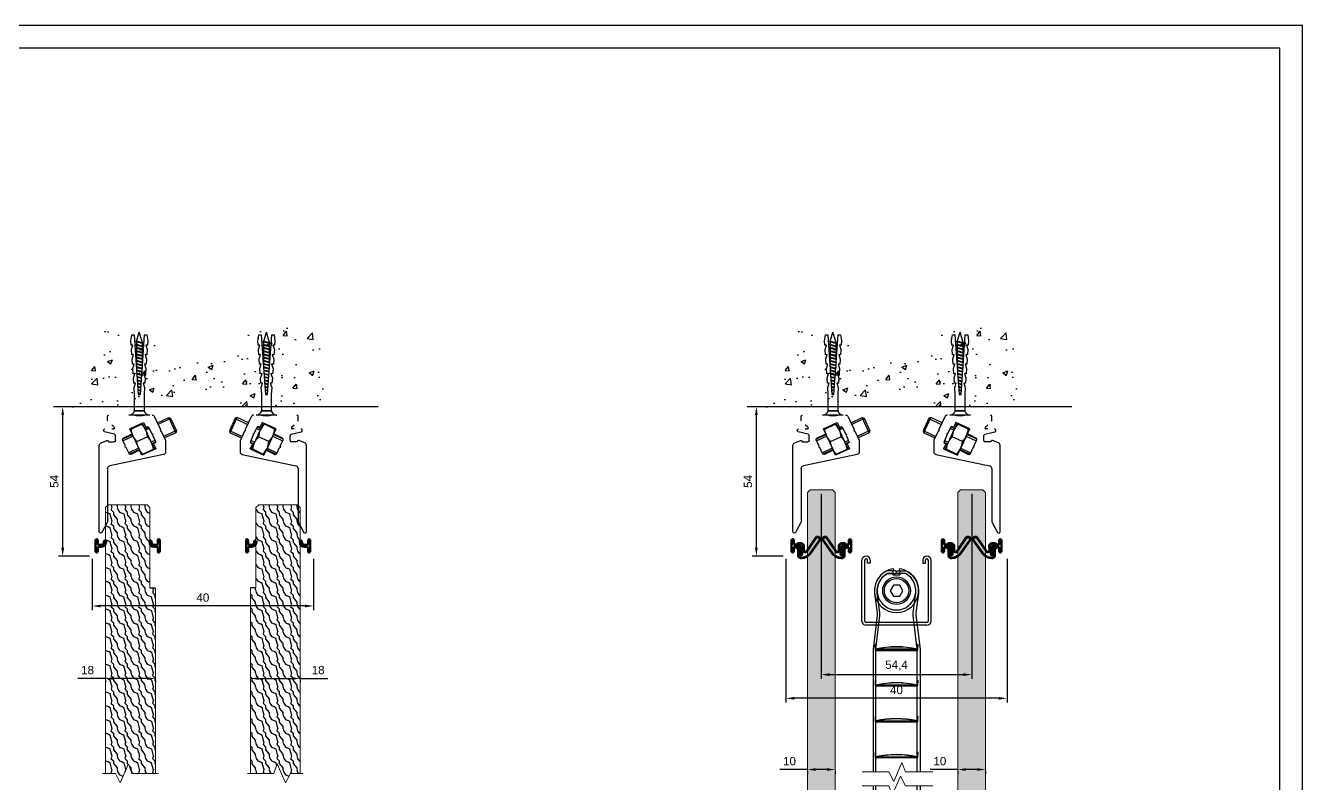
# Model space of a CAD drawing. Header units: millimetres. Extents: x 2270 to 3115, y 1295 to 1889.
# Drawn here: x 2652.9 to 3114.9, y 1615.2 to 1889.4 of the extents above; entities that cross this region are included whole.
import ezdxf

# ---------------------------------------------------------------- set-up
doc = ezdxf.new("R2010")
doc.units = ezdxf.units.MM
for name, color, linetype in [('48800_-_L2315', 7, 'Continuous'), ('48800_-_L3000', 7, 'Continuous'), ('ACCIAIO', 1, 'Continuous'), ('ALLUMINIO', 7, 'Continuous'), ('Blocchi', 7, 'Continuous'), ('FERMAVETRO', 7, 'Continuous'), ('LAMIERA', 3, 'Continuous'), ('PARTENZA_VERTICA', 7, 'Continuous'), ('PLASTICA', 1, 'Continuous'), ('quote', 3, 'Continuous'), ('TESTIQUOTE', 134, 'Continuous'), ('VETRO', 4, 'Continuous')]:
    doc.layers.add(name, color=color, linetype=linetype)
doc.layers.add('GLASS & JOINTS', color=250, linetype='Continuous', lineweight=13)
doc.layers.add('NOTES', color=7, linetype='Continuous', lineweight=15)
doc.layers.add('GLASS HATCH', color=7, linetype='Continuous', true_color=0xb8ffed, transparency=0.5)
doc.styles.get("Standard").update_dxf_attribs({"font": 'arial.ttf'})
doc.dimstyles.new('ISO-25$0', dxfattribs={"dimtxt": 3, "dimasz": 3, "dimexe": 1.5, "dimexo": 1.5, "dimgap": 1.5, "dimtad": 1, "dimtxsty": 'Standard', "dimcen": 2.5, "dimadec": 0, "dimazin": 0, "dimtfac": 1, "dimtmove": 0, "dimatfit": 3, "dimfxl": 1, "dimarcsym": 0})
pattern_1 = [(333.4349, (242.8803, 1097.9692), (-4.9999958, 5.0000065), [0.67082, -10.50952]), (284.5742, (243.48028, 1097.66922), (-34.9999644584, 135.0000110433), [2.58312, -255.72871]), (252.4744, (244.13028, 1100.16922), (-25.000041342, -79.999984564), [0.996245, -98.62805]), (315, (243.8303, 1099.2192), (5.0000015, -2e-15), [1.27279, -5.798275]), (270, (244.7303, 1098.319), (5, -5), [0.95, -4.05]), (309.0939, (244.73028, 1097.36922), (45.000040157, -54.99996955), [2.061555, -101.01609]), (270, (246.0303, 1095.769), (5, -5), [0.6, -4.4]), (287.5256, (246.03028, 1100.16922), (-25.000041342, 79.999984564), [0.996245, -98.62805]), (303.6901, (246.3303, 1099.2192), (-5.0000067, 9.9999978), [1.081665, -16.94609]), (339.7751, (246.93028, 1098.31922), (54.999986322, -20.000041678), [1.012425, -100.22986])]

# ---------------------------------------------------------------- blocks, each defined once
blk = doc.blocks.new('*D10')
at = {"layer": 'Defpoints', "color": 0, "transparency": 16777216}
for p in [(2681.91, 1653.93), (2699.91, 1653.93), (2699.91, 1653.15)]:
    blk.add_point(p, dxfattribs=at)
at = {"layer": 'quote', "color": 0, "lineweight": -2, "transparency": 16777216}
for p, q in [((2681.91, 1653.15), (2671.89, 1653.15)), ((2681.91, 1652.43), (2681.91, 1651.65)), ((2696.91, 1653.15), (2684.91, 1653.15)), ((2699.91, 1652.43), (2699.91, 1651.65))]:
    blk.add_line(p, q, dxfattribs=at)
at = {"layer": 'quote', "color": 0, "transparency": 16777216}
for points in [[(2684.91, 1653.65), (2684.91, 1652.65), (2681.91, 1653.15)], [(2696.91, 1653.65), (2696.91, 1652.65), (2699.91, 1653.15)]]:
    blk.add_solid(points, dxfattribs=at)
at = {"layer": 'quote', "color": 0, "transparency": 16777216, "insert": (2675.4, 1656.18), "char_height": 3, "attachment_point": 5}
blk.add_mtext('18', dxfattribs=at)
blk = doc.blocks.new('A$C2B203F06')
at = {"color": 3, "linetype": 'Continuous'}
for p, q in [((-0.247, 4.217), (-0.247, 1.096)), ((0.041, 3.882), (-0.153, 4.241)), ((0.053, 1.933), (0.053, 3.835)), ((2.074, 1.422), (0.132, 1.835)), ((0.828, 1.393), (0.725, 1.171)), ((1.201, 1.247), (0.845, 1.413)), ((1.212, 1.27), (0.895, 1.418)), ((1.296, 1.451), (1.212, 1.27)), ((1.326, 1.409), (1.286, 1.428)), ((1.795, 1.219), (1.296, 1.451)), ((1.326, 1.409), (1.699, 1.236)), ((-0.184, 1.003), (0.023, 0.92)), ((0.091, 0.967), (0.291, 0.967)), ((0.699, 1.117), (0.596, 0.895)), ((0.974, 0.759), (0.617, 0.925)), ((0.725, 1.171), (0.685, 1.157)), ((0.685, 1.157), (0.699, 1.117)), ((1.175, 1.192), (0.819, 1.358)), ((0.969, 0.749), (1.18, 1.202)), ((1.115, 0.956), (1.487, 0.783)), ((1.18, 1.202), (1.212, 1.27)), ((1.422, 0.537), (1.633, 0.99)), ((1.758, 0.92), (1.629, 0.98)), ((1.633, 0.99), (1.739, 1.217)), ((1.784, 0.975), (1.655, 1.036)), ((1.676, 0.728), (1.78, 0.95)), ((1.739, 1.217), (1.699, 1.236)), ((1.71, 1.037), (1.795, 1.219)), ((1.756, 1.016), (1.71, 1.037)), ((1.775, 1), (1.731, 1)), ((1.791, 1.221), (1.791, 1.21)), ((2.153, 0.944), (2.153, 1.325)), ((0.303, 0.692), (-0.055, 0.607)), ((0.2, 0.5), (0.265, 0.5)), ((0.341, 0.917), (0.341, 0.741)), ((0.591, 0.87), (0.948, 0.703)), ((0.62, 0.829), (0.937, 0.681)), ((0.937, 0.681), (0.853, 0.499)), ((0.853, 0.499), (1.351, 0.267)), ((0.863, 0.522), (0.904, 0.503)), ((0.904, 0.503), (1.276, 0.33)), ((0.937, 0.681), (0.969, 0.749)), ((1.316, 0.311), (1.422, 0.537)), ((1.401, 0.492), (1.531, 0.431)), ((1.557, 0.487), (1.427, 0.548)), ((1.547, 0.451), (1.651, 0.673)), ((1.651, 0.673), (1.691, 0.688)), ((1.691, 0.688), (1.676, 0.728)), ((1.75, 0.058), (1.968, 0.525)), ((1.954, 0.565), (1.994, 0.58)), ((1.968, 0.525), (1.954, 0.565)), ((1.994, 0.58), (2.144, 0.902)), ((2.535, 0.558), (2.082, 0.769)), ((2.516, 0.634), (2.108, 0.824)), ((2.516, 0.634), (2.262, 0.091)), ((2.328, 0.115), (2.54, 0.568)), ((2.54, 0.568), (2.516, 0.634)), ((0.05, 0.179), (0.05, 0.05)), ((0.29, 0.44), (0.2, 0.35)), ((1.15, 0), (1.25, 0)), ((1.276, 0.33), (1.316, 0.311)), ((1.351, 0.267), (1.436, 0.448)), ((1.436, 0.448), (1.481, 0.427)), ((1.854, 0.281), (2.262, 0.091)), ((2.333, 0.125), (1.88, 0.336)), ((2.262, 0.091), (2.328, 0.115))]:
    blk.add_line(p, q, dxfattribs=at)
for centre, radius, start, end in [((-0.197, 4.217), 0.05, 28.3855, 180), ((0.153, 1.933), 0.1, 180, 258), ((0.874, 1.372), 0.05, 65, 155), ((1.876, 0.868), 0.771, 135.3966, 154.3472), ((2.053, 1.325), 0.1, 0, 78), ((-0.147, 1.096), 0.1, 180, 248.1986), ((0.041, 0.967), 0.05, 248.1986, 0), ((0.291, 0.917), 0.05, 0, 90), ((1.674, 0.408), 0.783, 135.5403, 154.2035), ((1.898, 0.88), 0.787, 155.8445, 174.4117), ((0.938, 1.324), 0.771, 315.3966, 334.3472), ((0.915, 1.313), 0.787, 335.8445, 354.4117), ((1.735, 0.971), 0.05, 335, 65), ((2.053, 0.944), 0.1, 335, 0), ((-0.043, 0.554), 0.0544, 103.3348, 270), ((0.265, 0.465), 0.0354, 315, 90), ((0.291, 0.741), 0.05, 283.3348, 0), ((0.641, 0.874), 0.05, 155, 245), ((1.683, 0.428), 0.783, 155.7893, 174.4669), ((0.718, 0.878), 0.783, 315.5331, 334.2107), ((0.708, 0.858), 0.783, 335.7965, 354.4597), ((0.1, 0.179), 0.05, 135, 180), ((0.1, 0.05), 0.05, 180, 270), ((1.502, 0.472), 0.05, 245, 335), ((1.66, 0.1), 0.1, 270, 335)]:
    blk.add_arc(centre, radius, start, end, dxfattribs=at)
blk.add_open_spline([(1.72, 1.057), (1.699, 1.051), (1.679, 1.046), (1.658, 1.042)], degree=3, dxfattribs=at)
at = {"layer": 'FERMAVETRO', "color": 3, "linetype": 'Continuous'}
blk.add_arc((-0.047, 3.835), 0.1, 0, 28.3855, dxfattribs=at)
blk = doc.blocks.new('48800')
at = {"layer": '48800_-_L3000', "linetype": 'Continuous', "lineweight": 5}
h = blk.add_hatch(dxfattribs=at)
h.set_pattern_fill('LINE', color=3, scale=2, angle=45, style=0)
h.set_pattern_definition([(45, (-6239.775, -3270.2284), (-4.490128, 4.490128), [])])
edge = h.paths.add_edge_path()
edge.add_arc((9.4, 2.41), 0.897, 334.1295, 494.3643)
edge.add_line((8.77, 3.05), (5.44, -1.86))
edge.add_arc((4.92, -1.52), 0.632, 270, 326.6991, ccw=False)
edge.add_arc((5, -1.51), 0.64, 180.3129, 262.8679, ccw=False)
edge.add_line((4.36, -1.52), (4.39, -0.03))
edge.add_arc((3.39, -0.03), 1, 0, 90)
edge.add_line((3.39, 0.97), (2.4, 0.97))
edge.add_arc((2.4, 0.71), 0.253, 90, 120)
edge.add_line((2.27, 0.93), (1.59, 0.54))
edge.add_arc((1.47, 0.76), 0.253, 270, 300, ccw=False)
edge.add_line((1.47, 0.51), (1.01, 0.51))
edge.add_line((1.01, 0.51), (1.01, 0.41))
edge.add_line((1.01, 0.41), (1.47, 0.41))
edge.add_arc((1.47, 0.76), 0.353, 270, 300)
edge.add_line((1.64, 0.45), (2.32, 0.85))
edge.add_arc((2.4, 0.71), 0.153, 90, 120, ccw=False)
edge.add_line((2.4, 0.87), (3.39, 0.87))
edge.add_arc((3.39, -0.03), 0.9, 0.0699, 90, ccw=False)
edge.add_line((4.29, -0.03), (4.26, -1.51))
edge.add_arc((5, -1.51), 0.74, 180.2005, 263.35)
edge.add_arc((4.92, -1.52), 0.732, 269.5118, 326.6433)
edge.add_line((5.53, -1.92), (8.85, 2.99))
edge.add_arc((9.4, 2.41), 0.797, -25.2784, 133.6585, ccw=False)
edge.add_line((10.12, 2.07), (6.71, -2.69))
edge.add_arc((3.54, -0.42), 3.9, 270, 324.4343, ccw=False)
edge.add_line((3.54, -4.32), (3.25, -4.32))
edge.add_arc((3.27, -3.48), 0.839, 196.694, 268.7318, ccw=False)
edge.add_line((2.47, -3.72), (2.5, -1.15))
edge.add_arc((2.15, -1.15), 0.353, 359.8862, 420)
edge.add_line((2.32, -0.85), (1.64, -0.45))
edge.add_arc((1.47, -0.76), 0.353, 60, 90)
edge.add_line((1.47, -0.41), (1.01, -0.41))
edge.add_line((1.01, -0.41), (1.01, -0.51))
edge.add_line((1.01, -0.51), (1.47, -0.51))
edge.add_arc((1.47, -0.76), 0.253, 60, 90, ccw=False)
edge.add_line((1.59, -0.54), (2.27, -0.93))
edge.add_arc((2.15, -1.15), 0.253, 0, 60, ccw=False)
edge.add_line((2.4, -1.15), (2.37, -3.74))
edge.add_arc((3.27, -3.48), 0.939, 195.7327, 268.8012)
edge.add_line((3.25, -4.42), (3.54, -4.42))
edge.add_arc((3.54, -0.42), 4, 270, 324.4343)
edge.add_line((6.8, -2.75), (10.2, 2.02))
at = {"layer": '48800_-_L2315', "color": 3, "linetype": 'Continuous', "lineweight": 50}
for p, q in [((2.37, 0.86), (2.37, 0.81)), ((2.37, 0.38), (2.37, 0.33)), ((3.25, 0.87), (3.25, 0.82)), ((2.37, -0.45), (2.37, -0.5)), ((2.37, -0.81), (2.37, -0.88)), ((3.25, -0.09), (3.25, -0.17)), ((3.25, -3.38), (3.25, -3.43)), ((3.25, -4.27), (3.25, -4.32))]:
    blk.add_line(p, q, dxfattribs=at)
at = {"layer": '48800_-_L3000', "color": 3, "linetype": 'Continuous', "lineweight": 50}
for p, q in [((0, 2.02), (0, -2.02)), ((0.76, 0.63), (0.76, 2.02)), ((1.47, 0.51), (1.01, 0.51)), ((1.01, 0.51), (1.01, 0.41)), ((1.01, 0.41), (1.47, 0.41)), ((1.96, 0.38), (1.01, 0.38)), ((2.27, 0.93), (1.59, 0.54)), ((1.64, 0.45), (2.32, 0.85)), ((2.35, 0.8), (1.7, 0.43)), ((1.7, 0.43), (1.96, 0.43)), ((3.39, 0.97), (2.4, 0.97)), ((2.4, 0.87), (3.39, 0.87)), ((3.39, 0.82), (2.4, 0.82)), ((8.77, 3.05), (5.44, -1.86)), ((5.53, -1.92), (8.85, 2.99)), ((8.88, 2.95), (5.57, -1.95)), ((6.67, -2.66), (10.07, 2.09)), ((10.12, 2.07), (6.71, -2.69)), ((6.8, -2.75), (10.2, 2.02)), ((0.76, -2.02), (0.76, -0.63)), ((1.01, -0.38), (2, -0.38)), ((1.47, -0.41), (1.01, -0.41)), ((1.01, -0.41), (1.01, -0.51)), ((1.01, -0.51), (1.47, -0.51)), ((1.59, -0.54), (2.27, -0.93)), ((2.32, -0.85), (1.64, -0.45)), ((2, -0.43), (1.7, -0.43)), ((1.7, -0.43), (2.35, -0.8)), ((2.4, -1.15), (2.37, -3.74)), ((2.47, -3.72), (2.5, -1.15)), ((2.55, -1.15), (2.52, -3.72)), ((2.95, -3.02), (2.95, -1.38)), ((3, -1.38), (3, -3.02)), ((3.25, -4.27), (3.54, -4.27)), ((3.54, -4.32), (3.25, -4.32)), ((3.25, -4.42), (3.54, -4.42)), ((3.76, -3.02), (3.76, -1.42)), ((3.81, -1.42), (3.81, -3.02)), ((4.21, -1.51), (4.24, -0.03)), ((4.29, -0.03), (4.26, -1.51)), ((4.36, -1.52), (4.39, -0.03))]:
    blk.add_line(p, q, dxfattribs=at)
for centre, radius, start, end in [((0.38, 2.02), 0.379, 0, 180), ((1.01, 0.63), 0.253, 180, 270), ((1.47, 0.76), 0.253, 270, 300), ((1.47, 0.76), 0.353, 270, 300), ((1.96, -1.42), 1.85, 0, 90), ((1.96, -1.42), 1.8, 0, 90), ((2.4, 0.71), 0.253, 90, 120), ((2.4, 0.71), 0.153, 90, 120), ((2.4, 0.71), 0.103, 90, 120), ((3.39, -0.03), 1, 0, 90), ((3.39, -0.03), 0.9, 0.0699, 90), ((3.39, -0.03), 0.85, 0.1094, 90), ((9.4, 2.41), 0.897, 334.1295, 134.3643), ((9.4, 2.41), 0.797, 334.7216, 133.6585), ((9.4, 2.41), 0.747, 335.0614, 133.2533), ((0.38, -2.02), 0.379, 180, 0), ((1.01, -0.63), 0.253, 90, 180), ((1.47, -0.76), 0.353, 60, 90), ((1.47, -0.76), 0.253, 60, 90), ((2, -1.38), 1, 0, 90), ((2, -1.38), 0.95, 0, 90), ((2.15, -1.15), 0.253, 0, 60), ((2.15, -1.15), 0.353, 359.8862, 60), ((2.15, -1.15), 0.403, 359.846, 60), ((3.27, -3.48), 0.939, 195.7327, 268.8012), ((3.27, -3.48), 0.839, 196.694, 268.7318), ((3.27, -3.48), 0.789, 197.2424, 268.6922), ((3.38, -3.02), 0.429, 180, 0), ((3.38, -3.02), 0.379, 180, 0), ((3.54, -0.42), 3.85, 270, 324.4343), ((3.54, -0.42), 3.9, 270, 324.4343), ((3.54, -0.42), 4, 270, 324.4343), ((5, -1.51), 0.79, 180.1525, 263.5452), ((5, -1.51), 0.74, 180.2005, 263.35), ((5, -1.51), 0.64, 180.3129, 262.8679), ((4.92, -1.52), 0.732, 269.5118, 326.6433), ((4.92, -1.52), 0.782, 269.3145, 326.6195), ((4.92, -1.52), 0.632, 270, 326.6991)]:
    blk.add_arc(centre, radius, start, end, dxfattribs=at)
at = {"layer": 'PARTENZA_VERTICA', "color": 3, "linetype": 'Continuous', "lineweight": 50}
for p, q in [((2.2, 0.72), (2.2, 0.77)), ((2.2, 0.36), (2.2, 0.41)), ((2.2, -0.45), (2.2, -0.4)), ((2.2, -0.77), (2.2, -0.72))]:
    blk.add_line(p, q, dxfattribs=at)
blk = doc.blocks.new('tassello')
at = {"color": 3}
blk.add_lwpolyline([(3, 0), (-3, 0, -0.340122), (-1.38, -1.25), (1.38, -1.25, -0.340122)], format="xyb", close=True, dxfattribs=at)
blk.add_lwpolyline([(1.87, 0, 0.133333), (-1.88, 0)], format="xyb", dxfattribs=at)
blk.add_lwpolyline([(1.38, -1.25), (-1.38, -1.25), (-1.38, -6), (-1.51, -8), (-1.1, -9.28), (-1.6, -9.24), (-1.71, -10.74), (-1.29, -12.02), (-1.79, -11.99), (-1.9, -13.48), (-1.49, -14.76), (-1.99, -14.73), (-2.09, -16.23), (-1.68, -17.51), (-2.18, -17.47), (-2.28, -18.97), (-1.87, -20.25), (-2.37, -20.22), (-2.46, -21.46), (-2.2, -23.23), (-1.51, -23.28), (-0.3, -6), (0.3, -6), (1.51, -23.28), (2.2, -23.23), (2.46, -21.46), (2.37, -20.22), (1.87, -20.25), (2.28, -18.97), (2.18, -17.47), (1.68, -17.51), (2.09, -16.23), (1.99, -14.73), (1.49, -14.76), (1.9, -13.48), (1.79, -11.99), (1.29, -12.02), (1.71, -10.74), (1.6, -9.24), (1.1, -9.28), (1.51, -8), (1.38, -6)], close=True, dxfattribs=at)
at = {"color": 8}
for points in [[(0.38, -7.14), (-0.39, -7.32)], [(0.36, -6.93), (-0.38, -7.11)], [(0.31, -6.22), (-0.32, -6.38)], [(0.3, -6.02), (-0.31, -6.17)], [(0.63, -10.79), (-0.65, -11.1)], [(0.62, -10.59), (-0.64, -10.89)], [(0.57, -9.87), (-0.59, -10.16)], [(0.55, -9.67), (-0.57, -9.95)], [(0.5, -8.96), (-0.52, -9.21)], [(0.49, -8.76), (-0.51, -9)], [(0.44, -8.05), (-0.46, -8.27)], [(0.43, -7.85), (-0.44, -8.06)], [(0.89, -14.44), (-0.92, -14.88)], [(0.87, -14.24), (-0.9, -14.67)], [(0.82, -13.53), (-0.85, -13.94)], [(0.81, -13.32), (-0.84, -13.73)], [(-0.82, -13.72), (-0.82, -13.55)], [(-0.82, -14.65), (-0.82, -13.93)], [(0.76, -12.61), (-0.79, -12.99)], [(0.75, -12.41), (-0.77, -12.78)], [(0.7, -11.7), (-0.72, -12.05)], [(0.68, -11.5), (-0.71, -11.84)], [(0.83, -14.25), (0.83, -13.55)], [(0.83, -15.18), (0.83, -14.45)], [(0.92, -15.36), (-0.93, -15.81)], [(0.92, -16.29), (-0.93, -16.74)], [(0.92, -17.22), (-0.93, -17.67)], [(0.92, -18.14), (-0.93, -18.6)], [(0.92, -15.15), (-0.93, -15.61)], [(0.92, -16.08), (-0.93, -16.53)], [(0.92, -17.01), (-0.93, -17.46)], [(0.92, -17.94), (-0.93, -18.39)], [(-0.82, -15.58), (-0.82, -14.86)], [(-0.82, -16.51), (-0.82, -15.79)], [(-0.82, -17.44), (-0.82, -16.72)], [(-0.82, -18.37), (-0.82, -17.64)], [(0.83, -16.11), (0.83, -15.38)], [(0.83, -17.03), (0.83, -16.31)], [(0.83, -17.96), (0.83, -17.24)], [(0.83, -18.89), (0.83, -18.17)], [(0.92, -19.07), (-0.93, -19.53)], [(0.92, -20), (-0.93, -20.45)], [(0.92, -20.93), (-0.93, -21.38)], [(0.92, -18.87), (-0.93, -19.32)], [(0.92, -19.8), (-0.93, -20.25)], [(0.92, -20.72), (-0.93, -21.18)], [(-0.82, -19.3), (-0.82, -18.57)], [(-0.82, -20.22), (-0.82, -19.5)], [(-0.82, -21.15), (-0.82, -20.43)], [(-0.8, -21.35), (0, -24.04)], [(0.83, -21.29), (0, -24.04)], [(0.83, -19.82), (0.83, -19.1)], [(0.83, -20.75), (0.83, -20.03)], [(0.83, -21.29), (0.83, -20.95)]]:
    blk.add_lwpolyline(points, dxfattribs=at)
for points in [[(-0.93, -15.61, 0.243659), (-0.93, -15.81)], [(-0.93, -16.53, 0.243659), (-0.93, -16.74)], [(-0.93, -17.46, 0.243659), (-0.93, -17.67)], [(-0.93, -18.39, 0.243659), (-0.93, -18.6)], [(0.92, -15.36, 0.243659), (0.92, -15.15)], [(0.92, -16.29, 0.243659), (0.92, -16.08)], [(0.92, -17.22, 0.243659), (0.92, -17.01)], [(0.92, -18.14, 0.243659), (0.92, -17.94)], [(-0.93, -19.32, 0.243659), (-0.93, -19.53)], [(-0.93, -20.25, 0.243659), (-0.93, -20.45)], [(-0.93, -21.18, 0.243659), (-0.93, -21.38)], [(0.92, -19.07, 0.243659), (0.92, -18.87)], [(0.92, -20, 0.243659), (0.92, -19.8)], [(0.92, -20.93, 0.243659), (0.92, -20.72)]]:
    blk.add_lwpolyline(points, format="xyb", dxfattribs=at)
blk = doc.blocks.new('TAPPO-TERILENE-FUNE-FIANCO')
at = {"layer": 'PLASTICA'}
for p, q in [((-2.8, 3), (2.8, 3)), ((5, -0.8), (5, 0))]:
    blk.add_line(p, q, dxfattribs=at)
blk.add_lwpolyline([(-2.8, 0), (-2.8, 6), (2.8, 6), (2.8, 0)], dxfattribs=at)
blk.add_lwpolyline([(-5, -0.8), (5, -0.8), (5, 0), (-5, 0), (-5, -0.8, 0.171573), (5, -0.8)], format="xyb", dxfattribs=at)
blk = doc.blocks.new('cassonetto veneziana')
at = {"layer": 'ALLUMINIO'}
for p, q in [((-12.5, -11), (-12.5, 11)), ((-11.5, -11), (-11.5, 11)), ((-10.5, 10), (-10.5, 11)), ((-9.5, 10), (-10.5, 10)), ((-9.5, 11), (-9.5, 10)), ((9.5, 11), (9.5, 10)), ((9.5, 10), (10.5, 10)), ((10.5, 10), (10.5, 11)), ((11.5, 11), (11.5, -11)), ((12.5, -11), (12.5, 11)), ((11, -11.5), (-11, -11.5)), ((11, -12.5), (-11, -12.5))]:
    blk.add_line(p, q, dxfattribs=at)
for centre, radius, start, end in [((-11, 11), 1.5, 0, 180), ((-11, 11), 0.5, 0, 180), ((11, 11), 1.5, 0, 180), ((11, 11), 0.5, 0, 180), ((-11, -11), 1.5, 180, 270), ((-11, -11), 0.5, 180, 270), ((11, -11), 1.5, 270, 0), ((11, -11), 0.5, 270, 0)]:
    blk.add_arc(centre, radius, start, end, dxfattribs=at)
blk = doc.blocks.new('veneziana 15mm')
at = {"layer": 'ACCIAIO'}
for points in [[(7.5, -33.52), (7.46, -33.69, 0.108756), (-7.46, -33.69), (-7.5, -33.52, -0.108756)], [(7.5, -46.52), (7.46, -46.69, 0.108756), (-7.46, -46.69), (-7.5, -46.52, -0.108756)], [(7.5, -59.52), (7.46, -59.69, 0.108756), (-7.46, -59.69), (-7.5, -59.52, -0.108756)], [(7.5, -72.52), (7.46, -72.69, 0.108756), (-7.46, -72.69), (-7.5, -72.52, -0.108756)], [(7.5, -91.61), (7.46, -91.78, 0.108756), (-7.46, -91.78), (-7.5, -91.61, -0.108756)], [(7.5, -104.61), (7.46, -104.78, 0.108756), (-7.46, -104.78), (-7.5, -104.61, -0.108756)], [(7.5, -117.61), (7.46, -117.78, 0.108756), (-7.46, -117.78), (-7.5, -117.61, -0.108756)], [(7.5, -130.61), (7.46, -130.78, 0.108756), (-7.46, -130.78), (-7.5, -130.61, -0.108756)], [(7.5, -143.61), (7.46, -143.78, 0.108756), (-7.46, -143.78), (-7.5, -143.61, -0.108756)], [(7.5, -152.89), (7.46, -153.06, 0.108756), (-7.46, -153.06), (-7.5, -152.89, -0.108756)], [(3.35, -153.24), (1.8, -153.24), (1.8, -152.64), (3.35, -152.64, -1), (3.35, -162.54), (-3.35, -162.54, -1), (-3.35, -152.64), (-1.8, -152.64), (-1.8, -153.24), (-3.35, -153.24, 1), (-3.35, -161.94), (3.35, -161.94, 1)]]:
    blk.add_lwpolyline(points, format="xyb", close=True, dxfattribs=at)
at = {"layer": 'LAMIERA'}
blk.add_lwpolyline([(-1.25, -6.6), (-1.25, -5.75, -0.143954), (-1.05, -5.07, 0.652588), (-1.35, -4.62, 11.730303), (1.35, -4.62, 0.652588), (1.05, -5.07, -0.143954), (1.25, -5.75), (1.25, -6.6)], format="xyb", dxfattribs=at)
blk.add_lwpolyline([(0.95, -6.9), (-0.95, -6.9, -0.414214), (-1.25, -6.6, 0.414214), (-1.55, -6.3), (-2.99, -6.3, 0.131326), (-3.49, -6.43, 3.741657), (3.49, -6.43, 0.131326), (2.99, -6.3), (1.55, -6.3, 0.414214), (1.25, -6.6, -0.414214)], format="xyb", close=True, dxfattribs=at)
blk.add_lwpolyline([(-1.15, -10.5), (-2.31, -12.5), (-1.15, -14.5), (1.15, -14.5), (2.31, -12.5), (1.15, -10.5)], close=True, dxfattribs=at)
for radius in [5, 4.4]:
    blk.add_circle((0, -12.5), radius, dxfattribs=at)
at = {"layer": 'NOTES', "linetype": 'Continuous'}
for points in [[(13.19, -78.09), (3.22, -78.09), (1.97, -74.66), (-1.03, -81.53), (-2.78, -78.09), (-12.43, -78.09)], [(-12.43, -83.09), (-2.78, -83.09), (-1.53, -86.53), (1.47, -79.66), (3.22, -83.09), (13.19, -83.09)]]:
    blk.add_lwpolyline(points, dxfattribs=at)
at = {"layer": 'VETRO'}
for points in [[(-7.5, -78.09), (-7.5, -33.7), (-6, -21.47), (-6, -20.5, 0.033296), (-6.01, -20.37), (-6.94, -13.43, -0.304308), (-3.49, -6.43, -0.131326), (-2.99, -6.3), (-0.5, -6.3, 1), (-0.5, -5.3), (-2.99, -5.3, 0.131326), (-3.99, -5.57, 0.304308), (-7.93, -13.56), (-7, -20.5), (-7, -21.4), (-8.5, -33.63), (-8.5, -78.09)], [(7.5, -78.09), (7.5, -33.7), (6, -21.47), (6, -20.5, -0.033296), (6.01, -20.37), (6.94, -13.43, 0.304308), (3.49, -6.43, 0.131326), (2.99, -6.3), (0.5, -6.3, -1), (0.5, -5.3), (2.99, -5.3, -0.131326), (3.99, -5.57, -0.304308), (7.93, -13.56), (7, -20.5), (7, -21.4), (8.5, -33.63), (8.5, -78.09)], [(-7.78, -32.19, 0.208836), (-7.81, -32.26), (-7.74, -33.86, 0.403041), (-7.49, -34.1), (7.49, -34.1, 0.403041), (7.74, -33.86), (7.81, -32.26, 0.208836), (7.78, -32.19)], [(-8.5, -83.09), (-8.5, -154.12, -0.113602), (-8.7, -154.99, 0.465377), (-5, -163.31), (-5, -162.54), (-3.35, -162.54, -0.553878), (-7.8, -155.43)], [(-7.54, -154.59, 0.040123), (-7.5, -154.12), (-7.5, -83.09)], [(8.5, -83.09), (8.5, -154.12, 0.113602), (8.7, -154.99, -0.465377), (5, -163.31), (5, -162.54), (3.35, -162.54, 0.553878), (7.8, -155.43)], [(7.54, -154.59, -0.040123), (7.5, -154.12), (7.5, -83.09)]]:
    blk.add_lwpolyline(points, format="xyb", dxfattribs=at)
for points in [[(7.5, -33.9, 0.409393), (7.75, -33.65), (7.78, -32.06, 1), (7.58, -32.06), (7.55, -33.65, -0.409393), (7.5, -33.7), (-7.5, -33.7, -0.409393), (-7.55, -33.65), (-7.58, -32.06, 1), (-7.78, -32.06), (-7.75, -33.65, 0.409393), (-7.5, -33.9)], [(7.5, -46.9, 0.409393), (7.75, -46.65), (7.78, -45.06, 1), (7.58, -45.06), (7.55, -46.65, -0.409393), (7.5, -46.7), (-7.5, -46.7, -0.409393), (-7.55, -46.65), (-7.58, -45.06, 1), (-7.78, -45.06), (-7.75, -46.65, 0.409393), (-7.5, -46.9)], [(7.5, -59.9, 0.409393), (7.75, -59.65), (7.78, -58.06, 1), (7.58, -58.06), (7.55, -59.65, -0.409393), (7.5, -59.7), (-7.5, -59.7, -0.409393), (-7.55, -59.65), (-7.58, -58.06, 1), (-7.78, -58.06), (-7.75, -59.65, 0.409393), (-7.5, -59.9)], [(7.5, -72.9, 0.409393), (7.75, -72.65), (7.78, -71.06, 1), (7.58, -71.06), (7.55, -72.65, -0.409393), (7.5, -72.7), (-7.5, -72.7, -0.409393), (-7.55, -72.65), (-7.58, -71.06, 1), (-7.78, -71.06), (-7.75, -72.65, 0.409393), (-7.5, -72.9)], [(7.5, -91.99, 0.409393), (7.75, -91.75), (7.78, -90.15, 1), (7.58, -90.15), (7.55, -91.74, -0.409393), (7.5, -91.79), (-7.5, -91.79, -0.409393), (-7.55, -91.74), (-7.58, -90.15, 1), (-7.78, -90.15), (-7.75, -91.75, 0.409393), (-7.5, -91.99)], [(7.5, -104.99, 0.409393), (7.75, -104.75), (7.78, -103.15, 1), (7.58, -103.15), (7.55, -104.74, -0.409393), (7.5, -104.79), (-7.5, -104.79, -0.409393), (-7.55, -104.74), (-7.58, -103.15, 1), (-7.78, -103.15), (-7.75, -104.75, 0.409393), (-7.5, -104.99)], [(7.5, -117.99, 0.409393), (7.75, -117.75), (7.78, -116.15, 1), (7.58, -116.15), (7.55, -117.74, -0.409393), (7.5, -117.79), (-7.5, -117.79, -0.409393), (-7.55, -117.74), (-7.58, -116.15, 1), (-7.78, -116.15), (-7.75, -117.75, 0.409393), (-7.5, -117.99)], [(7.5, -130.99, 0.409393), (7.75, -130.75), (7.78, -129.15, 1), (7.58, -129.15), (7.55, -130.74, -0.409393), (7.5, -130.79), (-7.5, -130.79, -0.409393), (-7.55, -130.74), (-7.58, -129.15, 1), (-7.78, -129.15), (-7.75, -130.75, 0.409393), (-7.5, -130.99)], [(7.5, -143.99, 0.409393), (7.75, -143.75), (7.78, -142.15, 1), (7.58, -142.15), (7.55, -143.74, -0.409393), (7.5, -143.79), (-7.5, -143.79, -0.409393), (-7.55, -143.74), (-7.58, -142.15, 1), (-7.78, -142.15), (-7.75, -143.75, 0.409393), (-7.5, -143.99)], [(7.8, -155.43, 1), (7.98, -155.34, 0.287233), (3.35, -152.44), (-3.35, -152.44, 0.287233), (-7.98, -155.34, 1), (-7.8, -155.43, -0.287233), (-3.35, -152.64), (3.35, -152.64, -0.287233)]]:
    blk.add_lwpolyline(points, format="xyb", close=True, dxfattribs=at)
at = {"layer": 'Blocchi', "color": 2}
blk.add_blockref('cassonetto veneziana', (0, -12.5), dxfattribs=at)
at = {"layer": 'TESTIQUOTE'}
blk.add_blockref('TAPPO-TERILENE-FUNE-FIANCO', (0, -162.54), dxfattribs=at)
blk = doc.blocks.new('Cartiglio A3')
at = {"color": 6}
for points in [[(0, 726.876), (0, 0), (1034.376, 0), (1034.376, 726.876)], [(10, 716.876), (10, 10), (1024.376, 10), (1024.376, 716.876)]]:
    blk.add_lwpolyline(points, close=True, dxfattribs=at)
blk = doc.blocks.new('*D41')
at = {"layer": 'Defpoints', "color": 0, "transparency": 16777216}
for p in [(2935.86, 1621.01), (2945.86, 1621.01), (2945.86, 1620.22)]:
    blk.add_point(p, dxfattribs=at)
at = {"layer": 'quote', "color": 0, "lineweight": -2, "transparency": 16777216}
for p, q in [((2935.86, 1620.22), (2925.86, 1620.22)), ((2935.86, 1619.51), (2935.86, 1618.72)), ((2942.86, 1620.22), (2938.86, 1620.22)), ((2945.86, 1619.51), (2945.86, 1618.72))]:
    blk.add_line(p, q, dxfattribs=at)
at = {"layer": 'quote', "color": 0, "transparency": 16777216}
for points in [[(2938.86, 1620.72), (2938.86, 1619.72), (2935.86, 1620.22)], [(2942.86, 1620.72), (2942.86, 1619.72), (2945.86, 1620.22)]]:
    blk.add_solid(points, dxfattribs=at)
at = {"layer": 'quote', "color": 0, "transparency": 16777216, "insert": (2929.36, 1623.25), "char_height": 3, "attachment_point": 5}
blk.add_mtext('10', dxfattribs=at)
blk = doc.blocks.new('*D42')
at = {"layer": 'Defpoints', "color": 0, "transparency": 16777216}
for p in [(2917.35, 1751.43), (2917.35, 1751.43), (2928.56, 1697.43)]:
    blk.add_point(p, dxfattribs=at)
at = {"layer": 'quote', "color": 0, "lineweight": -2, "transparency": 16777216}
for p, q in [((2917.35, 1700.43), (2917.35, 1748.43)), ((2927.06, 1697.43), (2915.85, 1697.43))]:
    blk.add_line(p, q, dxfattribs=at)
at = {"layer": 'quote', "color": 0, "transparency": 16777216}
for points in [[(2916.85, 1748.43), (2917.85, 1748.43), (2917.35, 1751.43)], [(2916.85, 1700.43), (2917.85, 1700.43), (2917.35, 1697.43)]]:
    blk.add_solid(points, dxfattribs=at)
at = {"layer": 'quote', "color": 0, "transparency": 16777216, "insert": (2914.32, 1724.43), "char_height": 3, "attachment_point": 5, "rotation": 90}
blk.add_mtext('54', dxfattribs=at)
blk = doc.blocks.new('*D43')
at = {"layer": 'Defpoints', "color": 0, "transparency": 16777216}
for p in [(2928.06, 1697.93), (3008.06, 1697.93), (2928.06, 1645.98)]:
    blk.add_point(p, dxfattribs=at)
at = {"layer": 'quote', "color": 0, "lineweight": -2, "transparency": 16777216}
for p, q in [((2928.06, 1696.43), (2928.06, 1644.48)), ((3008.06, 1696.43), (3008.06, 1644.48)), ((3005.06, 1645.98), (2931.06, 1645.98))]:
    blk.add_line(p, q, dxfattribs=at)
at = {"layer": 'quote', "color": 0, "transparency": 16777216}
for points in [[(2931.06, 1646.48), (2931.06, 1645.48), (2928.06, 1645.98)], [(3005.06, 1646.48), (3005.06, 1645.48), (3008.06, 1645.98)]]:
    blk.add_solid(points, dxfattribs=at)
at = {"layer": 'quote', "color": 0, "transparency": 16777216, "insert": (2968.06, 1649.01), "char_height": 3, "attachment_point": 5}
blk.add_mtext('40', dxfattribs=at)
blk = doc.blocks.new('*D46')
at = {"layer": 'Defpoints', "color": 0, "transparency": 16777216}
for p in [(2990.26, 1621.01), (3000.26, 1621.01), (3000.26, 1620.22)]:
    blk.add_point(p, dxfattribs=at)
at = {"layer": 'quote', "color": 0, "lineweight": -2, "transparency": 16777216}
for p, q in [((2990.26, 1620.22), (2980.26, 1620.22)), ((2990.26, 1619.51), (2990.26, 1618.72)), ((2997.26, 1620.22), (2993.26, 1620.22)), ((3000.26, 1619.51), (3000.26, 1618.72))]:
    blk.add_line(p, q, dxfattribs=at)
at = {"layer": 'quote', "color": 0, "transparency": 16777216}
for points in [[(2993.26, 1620.72), (2993.26, 1619.72), (2990.26, 1620.22)], [(2997.26, 1620.72), (2997.26, 1619.72), (3000.26, 1620.22)]]:
    blk.add_solid(points, dxfattribs=at)
at = {"layer": 'quote', "color": 0, "transparency": 16777216, "insert": (2983.76, 1623.25), "char_height": 3, "attachment_point": 5}
blk.add_mtext('10', dxfattribs=at)
blk = doc.blocks.new('*D47')
at = {"layer": 'Defpoints', "color": 0, "transparency": 16777216}
for p in [(2940.86, 1721.43), (2995.26, 1721.43), (2995.26, 1654.57)]:
    blk.add_point(p, dxfattribs=at)
at = {"layer": 'quote', "color": 0, "lineweight": -2, "transparency": 16777216}
for p, q in [((2940.86, 1719.93), (2940.86, 1653.07)), ((2995.26, 1719.93), (2995.26, 1653.07)), ((2943.86, 1654.57), (2992.26, 1654.57))]:
    blk.add_line(p, q, dxfattribs=at)
at = {"layer": 'quote', "color": 0, "transparency": 16777216}
for points in [[(2943.86, 1655.07), (2943.86, 1654.07), (2940.86, 1654.57)], [(2992.26, 1655.07), (2992.26, 1654.07), (2995.26, 1654.57)]]:
    blk.add_solid(points, dxfattribs=at)
at = {"layer": 'quote', "color": 0, "transparency": 16777216, "insert": (2968.06, 1657.86), "char_height": 3, "attachment_point": 5}
blk.add_mtext('54,4', dxfattribs=at)
blk = doc.blocks.new('*D49')
at = {"layer": 'Defpoints', "color": 0, "transparency": 16777216}
for p in [(2666.39, 1751.43), (2666.39, 1751.43), (2677.61, 1697.43)]:
    blk.add_point(p, dxfattribs=at)
at = {"layer": 'quote', "color": 0, "lineweight": -2, "transparency": 16777216}
for p, q in [((2666.39, 1700.43), (2666.39, 1748.43)), ((2676.11, 1697.43), (2664.89, 1697.43))]:
    blk.add_line(p, q, dxfattribs=at)
at = {"layer": 'quote', "color": 0, "transparency": 16777216}
for points in [[(2665.89, 1748.43), (2666.89, 1748.43), (2666.39, 1751.43)], [(2665.89, 1700.43), (2666.89, 1700.43), (2666.39, 1697.43)]]:
    blk.add_solid(points, dxfattribs=at)
at = {"layer": 'quote', "color": 0, "transparency": 16777216, "insert": (2663.37, 1724.43), "char_height": 3, "attachment_point": 5, "rotation": 90}
blk.add_mtext('54', dxfattribs=at)
blk = doc.blocks.new('*D50')
at = {"layer": 'Defpoints', "color": 0, "transparency": 16777216}
for p in [(2677.11, 1697.93), (2757.11, 1697.93), (2677.11, 1679.39)]:
    blk.add_point(p, dxfattribs=at)
at = {"layer": 'quote', "color": 0, "lineweight": -2, "transparency": 16777216}
for p, q in [((2677.11, 1696.43), (2677.11, 1677.89)), ((2757.11, 1696.43), (2757.11, 1677.89)), ((2754.11, 1679.39), (2680.11, 1679.39))]:
    blk.add_line(p, q, dxfattribs=at)
at = {"layer": 'quote', "color": 0, "transparency": 16777216}
for points in [[(2680.11, 1679.89), (2680.11, 1678.89), (2677.11, 1679.39)], [(2754.11, 1679.89), (2754.11, 1678.89), (2757.11, 1679.39)]]:
    blk.add_solid(points, dxfattribs=at)
at = {"layer": 'quote', "color": 0, "transparency": 16777216, "insert": (2717.11, 1682.42), "char_height": 3, "attachment_point": 5}
blk.add_mtext('40', dxfattribs=at)
blk = doc.blocks.new('GUARNIZIONE PANNELLO CIECO')
at = {"layer": '48800_-_L3000', "color": 3, "linetype": 'Continuous', "lineweight": 50}
for p, q in [((-2.02, 0), (2.02, 0)), ((-0.63, -0.76), (-2.02, -0.76)), ((-0.38, -1.96), (-0.38, -1.01)), ((0.38, -1.01), (0.38, -2)), ((2.02, -0.76), (0.63, -0.76)), ((1.38, -3), (1.59, -3)), ((1.59, -3.76), (1.42, -3.76))]:
    blk.add_line(p, q, dxfattribs=at)
for centre, radius, start, end in [((-2.02, -0.38), 0.379, 90, 270), ((-0.63, -1.01), 0.253, 0, 90), ((1.42, -1.96), 1.8, 180, 270), ((0.63, -1.01), 0.253, 90, 180), ((1.38, -2), 1, 180, 270), ((1.59, -3.38), 0.379, 270, 90), ((2.02, -0.38), 0.379, 270, 90)]:
    blk.add_arc(centre, radius, start, end, dxfattribs=at)
blk = doc.blocks.new('*D54')
at = {"layer": 'Defpoints', "color": 0, "transparency": 16777216}
for p in [(2734.31, 1653.93), (2752.31, 1653.93), (2734.31, 1653.15)]:
    blk.add_point(p, dxfattribs=at)
at = {"layer": 'quote', "color": 0, "lineweight": -2, "transparency": 16777216}
for p, q in [((2734.31, 1652.43), (2734.31, 1651.65)), ((2737.31, 1653.15), (2749.31, 1653.15)), ((2752.31, 1653.15), (2762.33, 1653.15)), ((2752.31, 1652.43), (2752.31, 1651.65))]:
    blk.add_line(p, q, dxfattribs=at)
at = {"layer": 'quote', "color": 0, "transparency": 16777216}
for points in [[(2737.31, 1653.65), (2737.31, 1652.65), (2734.31, 1653.15)], [(2749.31, 1653.65), (2749.31, 1652.65), (2752.31, 1653.15)]]:
    blk.add_solid(points, dxfattribs=at)
at = {"layer": 'quote', "color": 0, "transparency": 16777216, "insert": (2758.82, 1656.18), "char_height": 3, "attachment_point": 5}
blk.add_mtext('18', dxfattribs=at)

msp = doc.modelspace()

# ---------------------------------------------------------------- hatches: boundary and pattern name
h = msp.add_hatch()
h.set_pattern_fill('AR-CONC', color=256, scale=0.1)
h.set_pattern_definition([(50, (232.401, 343.04), (18.21847, -1.59391), [1.905, -20.955]), (355, (232.401, 343.04), (-3.52434, 19.10568), [1.524, -16.76406]), (100.45144, (233.92, 342.907), (14.69412, 17.51178), [1.619, -17.80902]), (46.1842, (232.401, 348.12), (27.1079, -4.20423), [2.8575, -31.4325]), (96.6356, (234.66, 347.77), (23.74041, 24.74261), [2.4285, -26.71356]), (351.1842, (232.401, 348.12), (23.7404, 24.7426), [2.286, -25.14597]), (21, (234.941, 346.85), (15.16144, -10.22652), [1.905, -20.955]), (326, (234.941, 346.85), (6.1802, 18.4188), [1.524, -16.764]), (71.45144, (236.205, 345.998), (21.34164, 8.19228), [1.619, -17.80899]), (37.5, (232.4014, 343.04), (0.30886, 8.455504), [0, -16.5608, 0, -17.018, 0, -16.8275]), (7.5, (232.401, 343.04), (6.681966, 10.018057), [0, -9.7028, 0, -16.1798, 0, -6.4135]), (327.5, (226.737, 343.04), (13.55906, -0.572874), [0, -6.35, 0, -19.812, 0, -26.289]), (317.5, (224.197, 343.04), (14.81292, 2.54265), [0, -8.255, 0, -13.1572, 0, -18.669])])
edge = h.paths.add_edge_path()
edge.add_spline(control_points=[(2717.111, 1771.515), (2729.555, 1773.844), (2754.576, 1797.79), (2761.712, 1767.024), (2765.329, 1751.428)], knot_values=[66.530225, 66.530225, 66.530225, 66.530225, 101.7331283, 137.9242459, 137.9242459, 137.9242459, 137.9242459], degree=3, periodic=0)
edge.add_line((2765.329, 1751.428), (2717.111, 1751.428))
edge.add_line((2717.111, 1751.428), (2717.111, 1771.515))
edge = h.paths.add_edge_path()
edge.add_line((2717.111, 1751.428), (2668.892, 1751.428))
edge.add_spline(control_points=[(2668.892, 1751.428), (2673.226, 1765.94), (2681.005, 1791.987), (2703.538, 1770.403), (2715.094, 1771.137), (2717.111, 1771.515)], knot_values=[0, 0, 0, 0, 33.8878528, 60.8233097, 66.530225, 66.530225, 66.530225, 66.530225], degree=3, periodic=0)
edge.add_line((2717.111, 1771.515), (2717.111, 1751.428))
h = msp.add_hatch()
h.set_pattern_fill('AR-CONC', color=256, scale=0.1)
h.set_pattern_definition([(50, (483.354, 343.04), (18.21847, -1.59391), [1.905, -20.955]), (355, (483.354, 343.04), (-3.52434, 19.10568), [1.524, -16.76406]), (100.45144, (484.872, 342.907), (14.69412, 17.51178), [1.619, -17.80902]), (46.1842, (483.354, 348.12), (27.1079, -4.20423), [2.8575, -31.4325]), (96.6356, (485.613, 347.77), (23.74041, 24.74261), [2.4285, -26.71356]), (351.1842, (483.354, 348.12), (23.7404, 24.7426), [2.286, -25.14597]), (21, (485.894, 346.85), (15.16144, -10.22652), [1.905, -20.955]), (326, (485.894, 346.85), (6.1802, 18.4188), [1.524, -16.764]), (71.45144, (487.158, 345.998), (21.34164, 8.19228), [1.619, -17.80899]), (37.5, (483.354, 343.04), (0.30886, 8.455504), [0, -16.5608, 0, -17.018, 0, -16.8275]), (7.5, (483.354, 343.04), (6.681966, 10.018057), [0, -9.7028, 0, -16.1798, 0, -6.4135]), (327.5, (477.69, 343.04), (13.55906, -0.572874), [0, -6.35, 0, -19.812, 0, -26.289]), (317.5, (475.15, 343.04), (14.81292, 2.54265), [0, -8.255, 0, -13.1572, 0, -18.669])])
edge = h.paths.add_edge_path()
edge.add_spline(control_points=[(2968.064, 1771.515), (2980.508, 1773.844), (3005.529, 1797.79), (3012.665, 1767.024), (3016.282, 1751.428)], knot_values=[66.530225, 66.530225, 66.530225, 66.530225, 101.7331283, 137.9242459, 137.9242459, 137.9242459, 137.9242459], degree=3, periodic=0)
edge.add_line((3016.282, 1751.428), (2968.064, 1751.428))
edge.add_line((2968.064, 1751.428), (2968.064, 1771.515))
edge = h.paths.add_edge_path()
edge.add_line((2968.064, 1751.428), (2919.845, 1751.428))
edge.add_spline(control_points=[(2919.845, 1751.428), (2924.179, 1765.94), (2931.957, 1791.987), (2954.491, 1770.403), (2966.046, 1771.137), (2968.064, 1771.515)], knot_values=[0, 0, 0, 0, 33.8878528, 60.8233097, 66.530225, 66.530225, 66.530225, 66.530225], degree=3, periodic=0)
edge.add_line((2968.064, 1771.515), (2968.064, 1751.428))
h = msp.add_hatch()
h.set_pattern_fill('LEGNO5', color=44, scale=5, pattern_type=2)
h.set_pattern_definition(pattern_1)
h.paths.add_polyline_path([(2681.911, 1618.796), (2685.451, 1618.796), (2687.201, 1615.361), (2690.201, 1622.23), (2691.451, 1618.796), (2699.911, 1618.796), (2699.911, 1686.007), (2697.911, 1686.007), (2697.911, 1715.007), (2696.911, 1716.007), (2682.911, 1716.007), (2681.911, 1715.007)])
h = msp.add_hatch()
h.set_pattern_fill('LEGNO5', color=44, scale=5, pattern_type=2)
h.set_pattern_definition(pattern_1)
h.paths.add_polyline_path([(2752.311, 1618.796), (2748.771, 1618.796), (2747.021, 1615.361), (2744.021, 1622.23), (2742.771, 1618.796), (2734.311, 1618.796), (2734.311, 1686.007), (2736.311, 1686.007), (2736.311, 1715.007), (2737.311, 1716.007), (2751.311, 1716.007), (2752.311, 1715.007)])
at = {"layer": 'GLASS HATCH'}
h = msp.add_hatch(color=256, dxfattribs=at)
h.dxf.hatch_style = 1
h.paths.add_polyline_path([(2935.864, 1588.422), (2937.846, 1588.422), (2939.596, 1584.988), (2942.596, 1591.856), (2943.846, 1588.422), (2945.864, 1588.422), (2945.864, 1720.428), (2944.864, 1721.428), (2936.864, 1721.428), (2935.864, 1720.428)])
h = msp.add_hatch(color=256, dxfattribs=at)
h.dxf.hatch_style = 1
h.paths.add_polyline_path([(3000.264, 1720.428), (2999.264, 1721.428), (2991.264, 1721.428), (2990.264, 1720.428), (2990.264, 1588.422), (2992.282, 1588.422), (2993.532, 1591.856), (2996.532, 1584.988), (2998.282, 1588.422), (3000.264, 1588.422)])

# ---------------------------------------------------------------- linework, layer by layer
for p, q in [((2780.533, 1751.428), (2663.102, 1751.428)), ((3031.486, 1751.428), (2914.055, 1751.428))]:
    msp.add_line(p, q)
at = {"color": 44}
for p, q in [((2697.911, 1686.007), (2699.911, 1686.007)), ((2736.311, 1686.007), (2734.311, 1686.007))]:
    msp.add_line(p, q, dxfattribs=at)
at = {"layer": 'GLASS & JOINTS', "color": 44}
for p, q in [((2699.911, 1686.007), (2699.911, 1618.796)), ((2734.311, 1686.007), (2734.311, 1618.796))]:
    msp.add_line(p, q, dxfattribs=at)
at = {"layer": 'GLASS & JOINTS'}
for points in [[(2945.864, 1588.422), (2945.864, 1720.428), (2944.864, 1721.428), (2936.864, 1721.428), (2935.864, 1720.428), (2935.864, 1588.422)], [(2990.264, 1588.422), (2990.264, 1720.428), (2991.264, 1721.428), (2999.264, 1721.428), (3000.264, 1720.428), (3000.264, 1588.422)]]:
    msp.add_lwpolyline(points, dxfattribs=at)
at = {"layer": 'GLASS & JOINTS', "color": 44}
for points in [[(2681.911, 1618.796), (2681.911, 1715.007), (2682.911, 1716.007), (2696.911, 1716.007), (2697.911, 1715.007), (2697.911, 1686.007)], [(2752.311, 1618.796), (2752.311, 1715.007), (2751.311, 1716.007), (2737.311, 1716.007), (2736.311, 1715.007), (2736.311, 1686.007)]]:
    msp.add_lwpolyline(points, dxfattribs=at)
at = {"layer": 'NOTES', "color": 44, "linetype": 'Continuous'}
for points in [[(2700.999, 1618.796), (2691.451, 1618.796), (2690.201, 1622.23), (2687.201, 1615.361), (2685.451, 1618.796), (2680.823, 1618.796)], [(2733.223, 1618.796), (2742.771, 1618.796), (2744.021, 1622.23), (2747.021, 1615.361), (2748.771, 1618.796), (2753.399, 1618.796)]]:
    msp.add_lwpolyline(points, dxfattribs=at)

# ---------------------------------------------------------------- block references
at = {"xscale": 0.8171957802981612, "yscale": 0.8171957802981612, "zscale": 0.8171957802981612}
msp.add_blockref('Cartiglio A3', (2269.648, 1295.375), dxfattribs=at)
at = {"color": 1, "yscale": 10, "zscale": 10, "rotation": 180}
for p, xscale in [((2682.111, 1748.428), -10), ((2752.111, 1748.428), 10), ((2933.064, 1748.428), -10), ((3003.064, 1748.428), 10)]:
    msp.add_blockref('A$C2B203F06', p, dxfattribs=dict(at, xscale=xscale))
at = {"rotation": 90.00000000000001}
for p in [(2678.311, 1701.128), (2732.711, 1701.128)]:
    msp.add_blockref('GUARNIZIONE PANNELLO CIECO', p, dxfattribs=at)
at = {"xscale": -1, "rotation": 270}
for p in [(2701.511, 1701.128), (2755.911, 1701.128)]:
    msp.add_blockref('GUARNIZIONE PANNELLO CIECO', p, dxfattribs=at)
for p in [(2930.114, 1701.128), (2984.514, 1701.128)]:
    msp.add_blockref('48800', p)
at = {"xscale": -1}
for p in [(2951.613, 1701.128), (3006.013, 1701.128)]:
    msp.add_blockref('48800', p, dxfattribs=at)
at = {"layer": 'Blocchi', "xscale": -1.25, "yscale": 1.25, "zscale": 1.25, "rotation": 180}
for p in [(2694.111, 1748.428), (2740.111, 1748.428), (2945.064, 1748.428), (2991.064, 1748.428)]:
    msp.add_blockref('tassello', p, dxfattribs=at)
at = {"layer": 'Blocchi', "color": 2}
msp.add_blockref('veneziana 15mm', (2968.064, 1697.428), dxfattribs=at)

# ---------------------------------------------------------------- dimensions: what is measured, and where the dimension line sits
at = {"layer": 'quote'}
for base, p1, p2, picture, middle in [((2666.393, 1751.428), (2677.611, 1697.428), (2666.393, 1751.428), '*D49', (2663.367, 1724.428)), ((2917.346, 1751.428), (2928.564, 1697.428), (2917.346, 1751.428), '*D42', (2914.32, 1724.428))]:
    dim = msp.add_linear_dim(base=base, p1=p1, p2=p2, angle=90, dimstyle='ISO-25$0', dxfattribs=at)
    dim.commit()
    dim.dimension.update_dxf_attribs({"geometry": picture, "text_midpoint": middle})
dim = msp.add_linear_dim(base=(2995.264, 1654.567), p1=(2940.864, 1721.428), p2=(2995.264, 1721.428), dimstyle='ISO-25$0', dxfattribs=at)
dim.commit()
dim.dimension.update_dxf_attribs({"geometry": '*D47', "text_midpoint": (2968.064, 1657.864)})
for base, p1, p2, picture, middle in [((2677.111, 1679.391), (2757.111, 1697.928), (2677.111, 1697.928), '*D50', (2717.111, 1679.391)), ((2928.064, 1645.976), (3008.064, 1697.928), (2928.064, 1697.928), '*D43', (2968.064, 1645.976))]:
    dim = msp.add_linear_dim(base=base, p1=p1, p2=p2, text='40', dimstyle='ISO-25$0', dxfattribs=at)
    dim.commit()
    dim.dimension.update_dxf_attribs({"geometry": picture, "text_midpoint": middle, "dimtype": 160})
dim = msp.add_linear_dim(base=(2699.911, 1653.146), p1=(2681.911, 1653.933), p2=(2699.911, 1653.933), dimstyle='ISO-25$0', dxfattribs=at)
dim.commit()
dim.dimension.update_dxf_attribs({"geometry": '*D10', "text_midpoint": (2675.4, 1653.146), "dimtype": 160})
for base, p1, p2, picture, middle in [((2734.311, 1653.146), (2752.311, 1653.933), (2734.311, 1653.933), '*D54', (2758.821, 1653.146)), ((2945.864, 1620.222), (2935.864, 1621.01), (2945.864, 1621.01), '*D41', (2929.361, 1620.222)), ((3000.264, 1620.222), (2990.264, 1621.01), (3000.264, 1621.01), '*D46', (2983.761, 1620.222))]:
    dim = msp.add_linear_dim(base=base, p1=p1, p2=p2, angle=180, dimstyle='ISO-25$0', dxfattribs=at)
    dim.commit()
    dim.dimension.update_dxf_attribs({"geometry": picture, "text_midpoint": middle, "dimtype": 160})

doc.saveas('drawing.dxf')
